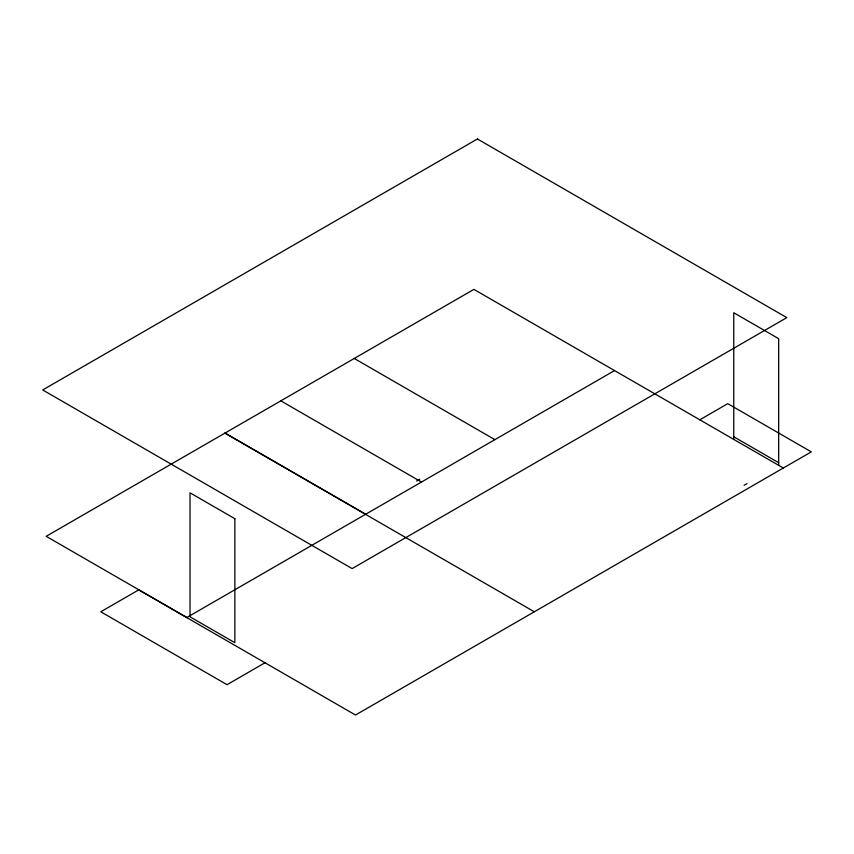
<?xml version="1.0" encoding="UTF-8"?>
<svg xmlns="http://www.w3.org/2000/svg" width="854" height="854" viewBox="0 0 854 854"><rect width="100%" height="100%" fill="white"/><g stroke="black" fill="none" stroke-linecap="round" stroke-linejoin="round"><path stroke-width="1.28" d="M416.613 481.026L419.72 479.233M186.716 617.57L614.538 370.572M264.996 662.757L227.036 684.684L100.772 611.784L138.743 589.868L355.51 715.022L811.3 451.873L727.779 403.654L699.81 419.805M744.101 485.296L746.951 483.642M733.757 436.757L778.667 462.687M783.331 468.024L473.906 289.378L46.191 536.312L186.834 617.506M354.25 358.456L494.882 439.65M280.838 400.846L421.47 482.04M225.093 433.031L365.715 514.225M224.901 433.149L534.316 611.784M778.667 465.334L778.667 338.675L733.757 312.745L733.757 439.404M477.407 138.978L42.7 389.958L352.126 568.593L786.822 317.624L477.407 138.978M234.861 518.709L190.026 492.822L190.026 616.823L234.861 642.71L234.861 518.709"/></g></svg>
